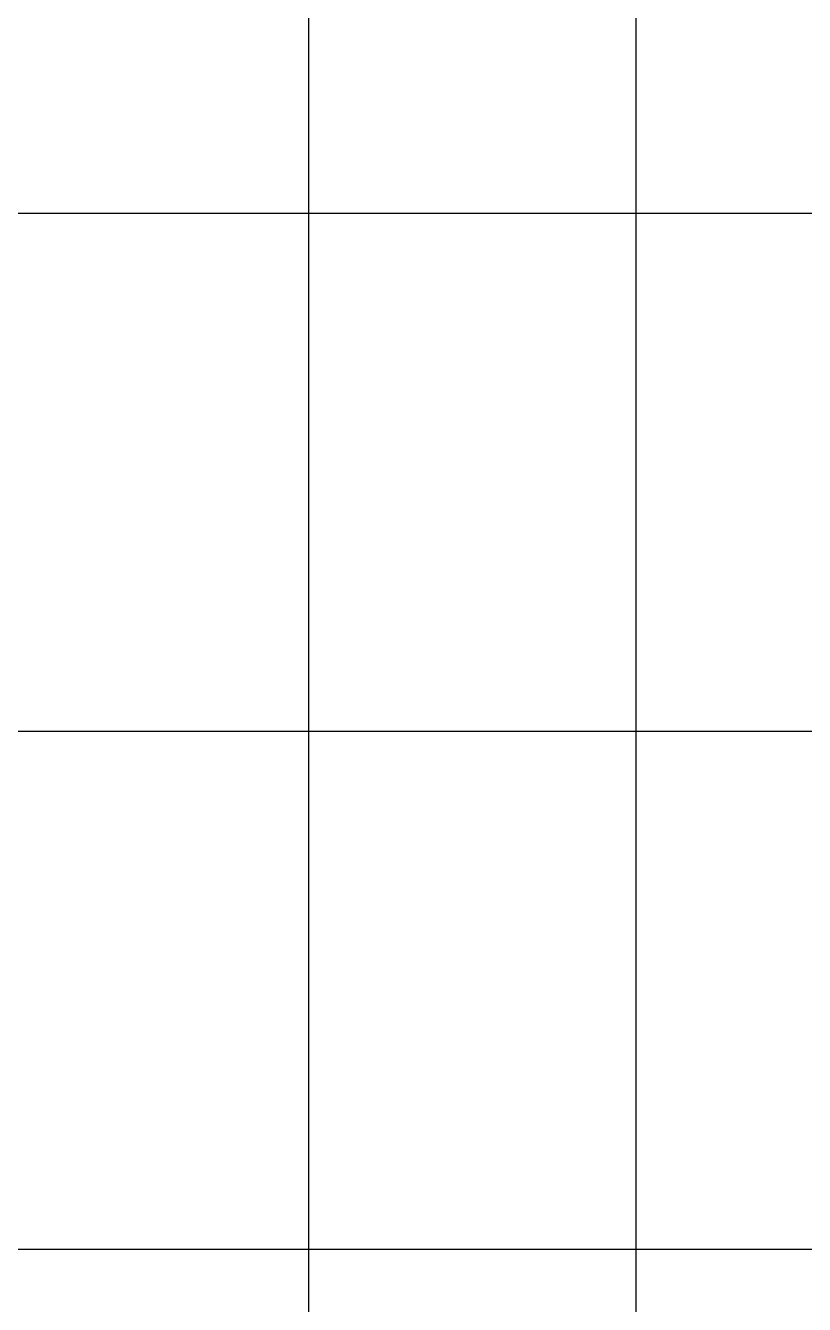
# Model space of a CAD drawing. Header units: inches. Extents: x -5298 to 11252, y 8210 to 22495.
# Drawn here: x 6943 to 7440, y 12129 to 12946 of the extents above; entities that cross this region are included whole.
import ezdxf

# ---------------------------------------------------------------- set-up
doc = ezdxf.new("R2010")
doc.units = ezdxf.units.IN
doc.header["$LTSCALE"] = 11
doc.header["$MEASUREMENT"] = 0
doc.layers.add('BEAM', color=3, linetype='Continuous')

msp = doc.modelspace()

# ---------------------------------------------------------------- linework, layer by layer
at = {"layer": 'BEAM', "color": 5}
for p, q in [((7123.852, 11503.269), (7123.852, 17785.198)), ((7333.031, 11503.269), (7333.031, 17785.198)), ((6496.312, 12825.781), (10470.731, 12825.781)), ((6496.312, 12495.153), (10470.731, 12495.153)), ((6496.312, 12164.525), (10470.731, 12164.525))]:
    msp.add_line(p, q, dxfattribs=at)

doc.saveas('drawing.dxf')
